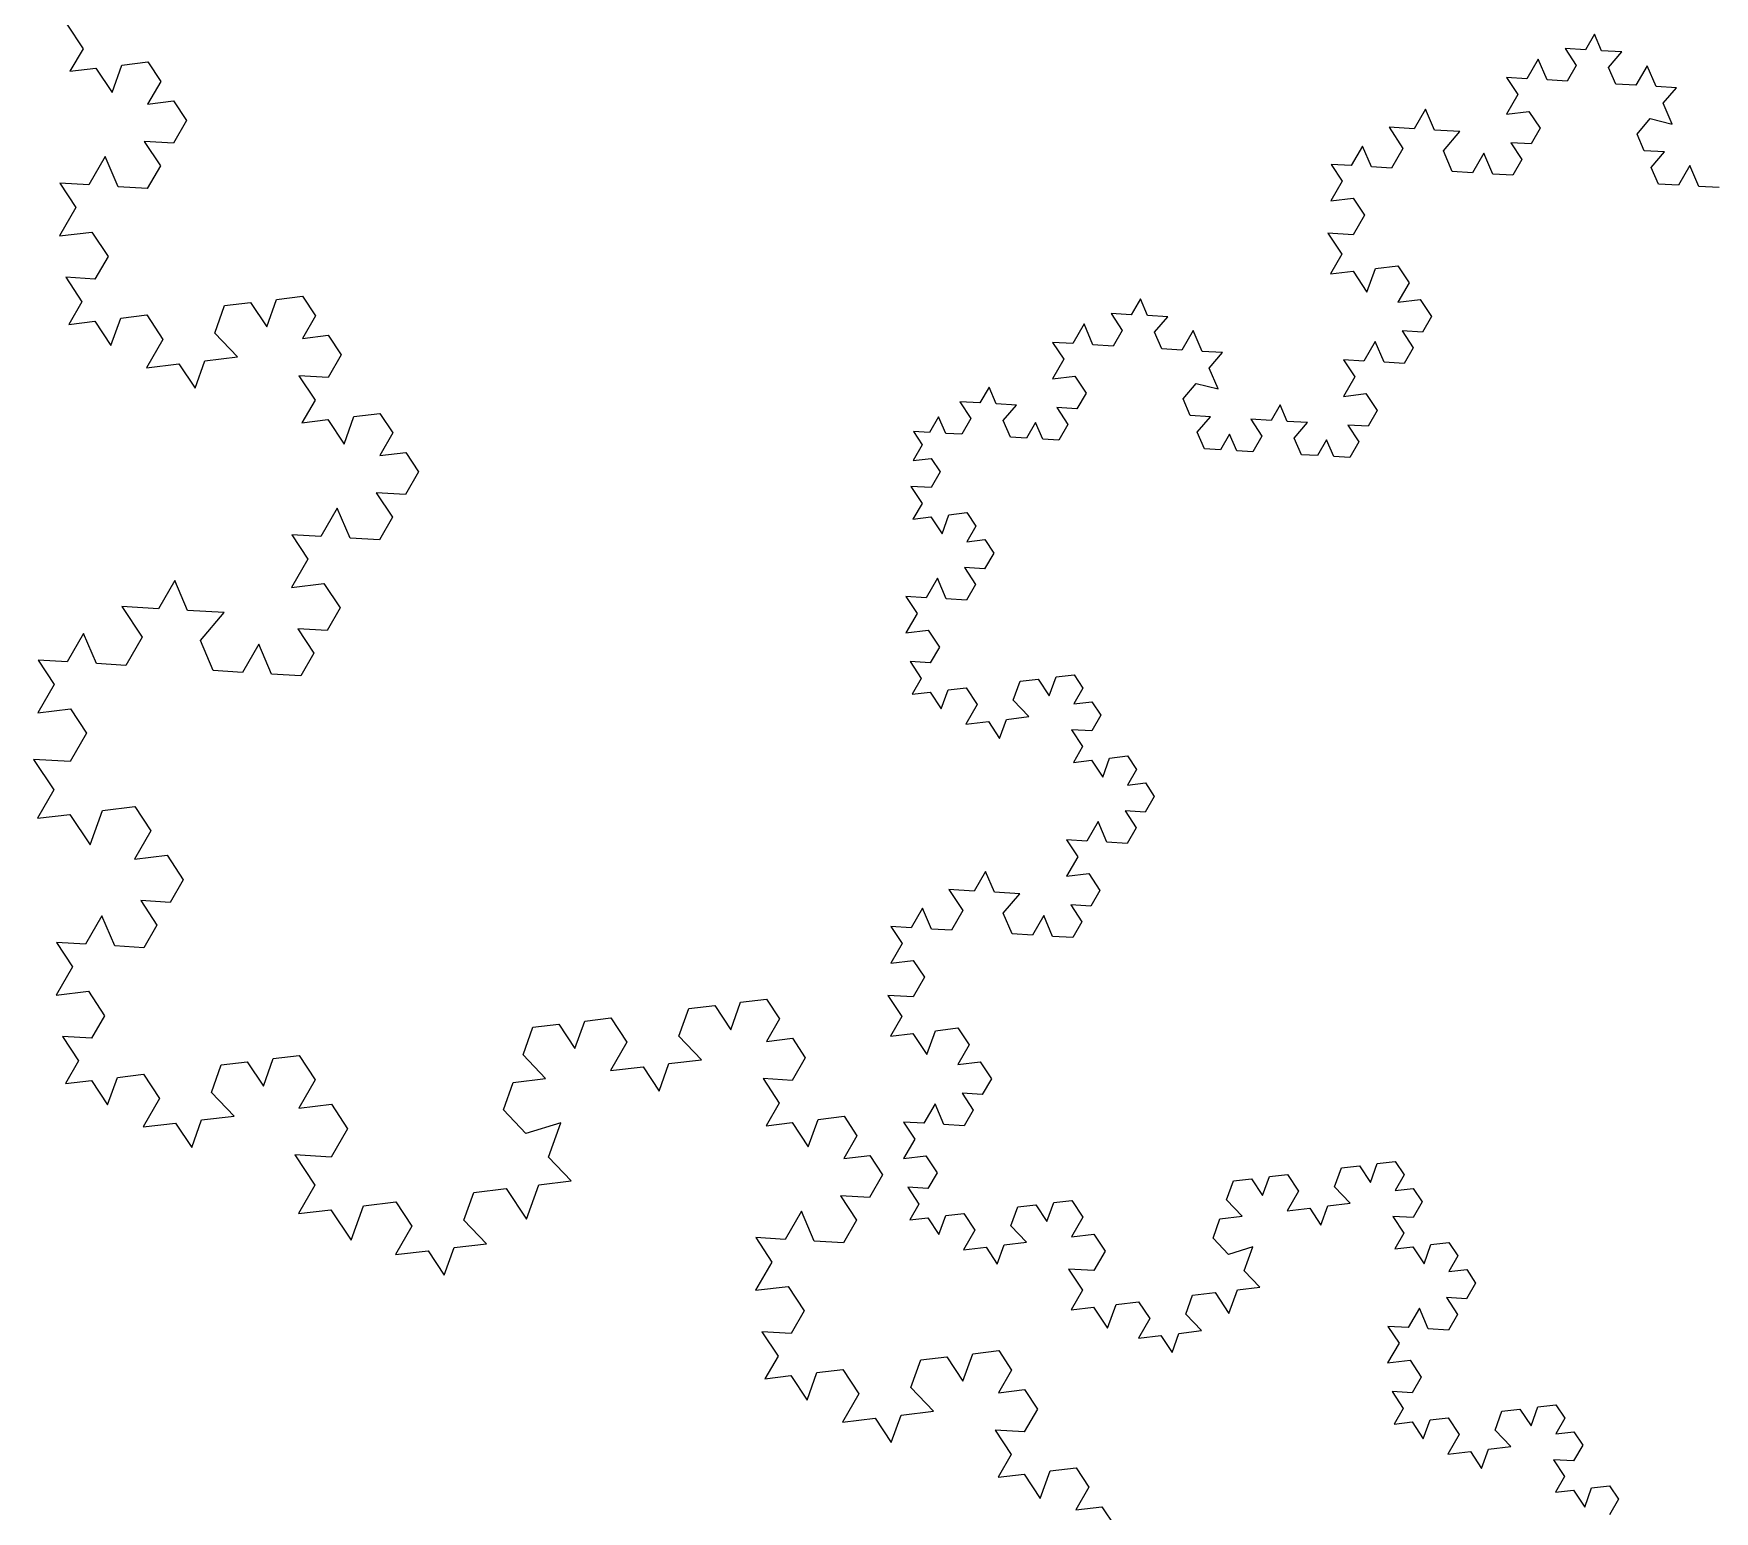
# Model space of a CAD drawing. Header units: inches. Extents: x 15 to 91, y 8 to 301.
# Drawn here: x 44.916 to 49.213, y 248.843 to 252.621 of the extents above; entities that cross this region are included whole.
import ezdxf

# ---------------------------------------------------------------- set-up
doc = ezdxf.new("R2010")
doc.units = ezdxf.units.IN
doc.header["$MEASUREMENT"] = 0
doc.layers.add('2 - Engrave - Shallow (VECTOR)', color=1, linetype='Continuous', true_color=0xff0000)

msp = doc.modelspace()

# ---------------------------------------------------------------- linework, layer by layer
at = {"layer": '2 - Engrave - Shallow (VECTOR)'}
for p, q in [((45.0012, 252.6447), (45.0424, 252.5823)), ((48.9061, 252.6194), (48.883, 252.5793)), ((48.9243, 252.5769), (48.9061, 252.6194)), ((45.0424, 252.5823), (45.009, 252.5244)), ((48.883, 252.5793), (48.8313, 252.5825)), ((48.8313, 252.5825), (48.8598, 252.5393)), ((48.976, 252.5738), (48.9243, 252.5769)), ((48.9425, 252.5343), (48.976, 252.5738)), ((45.009, 252.5244), (45.0753, 252.5324)), ((45.0753, 252.5324), (45.1165, 252.47)), ((45.1165, 252.47), (45.1417, 252.5404)), ((45.1417, 252.5404), (45.2081, 252.5484)), ((45.2081, 252.5484), (45.2411, 252.4985)), ((48.7623, 252.5555), (48.7333, 252.5054)), ((48.785, 252.5023), (48.7623, 252.5555)), ((48.8598, 252.5393), (48.8367, 252.4992)), ((48.9607, 252.4917), (48.9425, 252.5343)), ((49.0413, 252.5387), (49.0123, 252.4886)), ((49.064, 252.4855), (49.0413, 252.5387)), ((45.2411, 252.4985), (45.2076, 252.4406)), ((48.7333, 252.5054), (48.6817, 252.5085)), ((48.6817, 252.5085), (48.7102, 252.4653)), ((48.8367, 252.4992), (48.785, 252.5023)), ((49.0123, 252.4886), (48.9607, 252.4917)), ((49.1157, 252.4824), (49.064, 252.4855)), ((49.0822, 252.4429), (49.1157, 252.4824)), ((45.2076, 252.4406), (45.274, 252.4486)), ((45.274, 252.4486), (45.307, 252.3987)), ((48.7102, 252.4653), (48.6813, 252.4152)), ((49.1049, 252.3897), (49.0822, 252.4429)), ((45.307, 252.3987), (45.2736, 252.3408)), ((48.4746, 252.4276), (48.4456, 252.3774)), ((48.4973, 252.3743), (48.4746, 252.4276)), ((48.6813, 252.4152), (48.7387, 252.4221)), ((48.7387, 252.4221), (48.7672, 252.3789)), ((49.0152, 252.364), (49.0487, 252.4035)), ((49.0487, 252.4035), (49.1049, 252.3897)), ((48.4456, 252.3774), (48.3811, 252.3813)), ((48.3811, 252.3813), (48.4167, 252.3273)), ((48.5619, 252.3705), (48.4973, 252.3743)), ((48.52, 252.3211), (48.5619, 252.3705)), ((48.7672, 252.3789), (48.7441, 252.3388)), ((49.0334, 252.3214), (49.0152, 252.364)), ((45.0992, 252.3063), (45.0574, 252.2339)), ((45.1321, 252.2294), (45.0992, 252.3063)), ((45.2736, 252.3408), (45.1989, 252.3453)), ((45.1989, 252.3453), (45.2401, 252.2829)), ((48.3134, 252.3335), (48.2844, 252.2834)), ((48.3361, 252.2803), (48.3134, 252.3335)), ((48.4167, 252.3273), (48.3878, 252.2772)), ((48.5428, 252.2679), (48.52, 252.3211)), ((48.6234, 252.3149), (48.5944, 252.2648)), ((48.6461, 252.2617), (48.6234, 252.3149)), ((48.7441, 252.3388), (48.6924, 252.3419)), ((48.6924, 252.3419), (48.7209, 252.2987)), ((49.0851, 252.3183), (49.0334, 252.3214)), ((49.0516, 252.2788), (49.0851, 252.3183)), ((45.2401, 252.2829), (45.2067, 252.2249)), ((48.2844, 252.2834), (48.2328, 252.2865)), ((48.2328, 252.2865), (48.2613, 252.2433)), ((48.3878, 252.2772), (48.3361, 252.2803)), ((48.5944, 252.2648), (48.5428, 252.2679)), ((48.7209, 252.2987), (48.6978, 252.2586)), ((49.0698, 252.2363), (49.0516, 252.2788)), ((49.1504, 252.2833), (49.1215, 252.2332)), ((49.1731, 252.2301), (49.1504, 252.2833)), ((45.0574, 252.2339), (44.9828, 252.2384)), ((44.9828, 252.2384), (45.024, 252.176)), ((45.2067, 252.2249), (45.1321, 252.2294)), ((48.2613, 252.2433), (48.2324, 252.1932)), ((48.6978, 252.2586), (48.6461, 252.2617)), ((49.1215, 252.2332), (49.0698, 252.2363)), ((49.2248, 252.227), (49.1731, 252.2301)), ((48.2324, 252.1932), (48.2898, 252.2001)), ((48.2898, 252.2001), (48.3183, 252.1569)), ((45.024, 252.176), (44.9822, 252.1036)), ((48.3183, 252.1569), (48.2894, 252.1068)), ((44.9822, 252.1036), (45.0652, 252.1136)), ((45.0652, 252.1136), (45.1064, 252.0512)), ((48.2894, 252.1068), (48.2248, 252.1107)), ((48.2248, 252.1107), (48.2605, 252.0567)), ((45.1064, 252.0512), (45.0729, 251.9933)), ((48.2605, 252.0567), (48.2315, 252.0066)), ((48.2315, 252.0066), (48.289, 252.0135)), ((48.289, 252.0135), (48.3246, 251.9595)), ((48.3246, 251.9595), (48.3464, 252.0204)), ((48.3464, 252.0204), (48.4039, 252.0273)), ((48.4039, 252.0273), (48.4324, 251.9841)), ((45.0729, 251.9933), (44.9983, 251.9978)), ((44.9983, 251.9978), (45.0395, 251.9354)), ((48.4324, 251.9841), (48.4035, 251.934)), ((45.0395, 251.9354), (45.0061, 251.8775)), ((45.3792, 251.8551), (45.4044, 251.9255)), ((45.4044, 251.9255), (45.4708, 251.9335)), ((45.4708, 251.9335), (45.512, 251.8711)), ((45.512, 251.8711), (45.5372, 251.9415)), ((45.5372, 251.9415), (45.6036, 251.9495)), ((45.6036, 251.9495), (45.6366, 251.8995)), ((47.7454, 251.9424), (47.7223, 251.9023)), ((47.7636, 251.8998), (47.7454, 251.9424)), ((48.4035, 251.934), (48.4609, 251.9409)), ((48.4609, 251.9409), (48.4895, 251.8978)), ((45.0061, 251.8775), (45.0725, 251.8855)), ((45.0725, 251.8855), (45.1137, 251.8231)), ((45.1137, 251.8231), (45.1389, 251.8935)), ((45.1389, 251.8935), (45.2052, 251.9015)), ((45.2052, 251.9015), (45.2464, 251.8391)), ((45.6366, 251.8995), (45.6031, 251.8416)), ((47.6016, 251.8785), (47.5727, 251.8283)), ((47.6243, 251.8252), (47.6016, 251.8785)), ((47.7223, 251.9023), (47.6706, 251.9054)), ((47.6706, 251.9054), (47.6991, 251.8622)), ((47.8153, 251.8967), (47.7636, 251.8998)), ((47.7818, 251.8573), (47.8153, 251.8967)), ((48.4895, 251.8978), (48.4663, 251.8577)), ((45.2464, 251.8391), (45.2046, 251.7667)), ((45.437, 251.7947), (45.3792, 251.8551)), ((45.6031, 251.8416), (45.6695, 251.8496)), ((45.6695, 251.8496), (45.7025, 251.7997)), ((47.6991, 251.8622), (47.676, 251.8221)), ((47.8, 251.8147), (47.7818, 251.8573)), ((47.8806, 251.8617), (47.8517, 251.8116)), ((47.9033, 251.8085), (47.8806, 251.8617)), ((48.3456, 251.8338), (48.3167, 251.7837)), ((48.3683, 251.7806), (48.3456, 251.8338)), ((48.4663, 251.8577), (48.4146, 251.8608)), ((48.4146, 251.8608), (48.4432, 251.8176)), ((45.354, 251.7847), (45.437, 251.7947)), ((45.7025, 251.7997), (45.669, 251.7418)), ((47.5727, 251.8283), (47.521, 251.8314)), ((47.521, 251.8314), (47.5495, 251.7882)), ((47.676, 251.8221), (47.6243, 251.8252)), ((47.8517, 251.8116), (47.8, 251.8147)), ((47.955, 251.8054), (47.9033, 251.8085)), ((47.9215, 251.7659), (47.955, 251.8054)), ((48.4432, 251.8176), (48.42, 251.7775)), ((45.2046, 251.7667), (45.2876, 251.7767)), ((45.2876, 251.7767), (45.3288, 251.7143)), ((45.3288, 251.7143), (45.354, 251.7847)), ((47.5495, 251.7882), (47.5206, 251.7381)), ((47.9442, 251.7127), (47.9215, 251.7659)), ((48.3167, 251.7837), (48.265, 251.7868)), ((48.265, 251.7868), (48.2935, 251.7436)), ((48.42, 251.7775), (48.3683, 251.7806)), ((45.669, 251.7418), (45.5944, 251.7463)), ((45.5944, 251.7463), (45.6356, 251.6839)), ((47.3585, 251.7167), (47.3354, 251.6766)), ((47.3767, 251.6742), (47.3585, 251.7167)), ((47.5206, 251.7381), (47.578, 251.745)), ((47.578, 251.745), (47.6065, 251.7019)), ((47.8546, 251.687), (47.888, 251.7264)), ((47.888, 251.7264), (47.9442, 251.7127)), ((48.2935, 251.7436), (48.2646, 251.6935)), ((45.6356, 251.6839), (45.6022, 251.626)), ((47.3354, 251.6766), (47.2837, 251.6797)), ((47.2837, 251.6797), (47.3122, 251.6365)), ((47.4284, 251.6711), (47.3767, 251.6742)), ((47.3949, 251.6316), (47.4284, 251.6711)), ((47.5834, 251.6618), (47.5317, 251.6649)), ((47.5317, 251.6649), (47.5602, 251.6217)), ((47.6065, 251.7019), (47.5834, 251.6618)), ((47.8727, 251.6444), (47.8546, 251.687)), ((48.1026, 251.6721), (48.0794, 251.632)), ((48.1207, 251.6295), (48.1026, 251.6721)), ((48.2646, 251.6935), (48.322, 251.7004)), ((48.322, 251.7004), (48.3506, 251.6572)), ((45.6022, 251.626), (45.6686, 251.634)), ((45.6686, 251.634), (45.7097, 251.5716)), ((45.7097, 251.5716), (45.7349, 251.642)), ((45.7349, 251.642), (45.8013, 251.65)), ((45.8013, 251.65), (45.8343, 251.6001)), ((47.2296, 251.6415), (47.2064, 251.6014)), ((47.2478, 251.5989), (47.2296, 251.6415)), ((47.3122, 251.6365), (47.2891, 251.5965)), ((47.4131, 251.589), (47.3949, 251.6316)), ((47.4776, 251.6266), (47.4544, 251.5865)), ((47.4958, 251.5841), (47.4776, 251.6266)), ((47.5602, 251.6217), (47.5371, 251.5816)), ((47.9244, 251.6413), (47.8727, 251.6444)), ((47.8909, 251.6018), (47.9244, 251.6413)), ((48.0794, 251.632), (48.0277, 251.6351)), ((48.0277, 251.6351), (48.0563, 251.5919)), ((48.1724, 251.6264), (48.1207, 251.6295)), ((48.1389, 251.5869), (48.1724, 251.6264)), ((48.3274, 251.6171), (48.2757, 251.6202)), ((48.2757, 251.6202), (48.3043, 251.577)), ((48.3506, 251.6572), (48.3274, 251.6171)), ((45.8343, 251.6001), (45.8009, 251.5421)), ((47.2064, 251.6014), (47.1651, 251.6039)), ((47.1651, 251.6039), (47.1879, 251.5693)), ((47.2891, 251.5965), (47.2478, 251.5989)), ((47.4544, 251.5865), (47.4131, 251.589)), ((47.5371, 251.5816), (47.4958, 251.5841)), ((47.9091, 251.5592), (47.8909, 251.6018)), ((47.9736, 251.5969), (47.9504, 251.5568)), ((47.9918, 251.5543), (47.9736, 251.5969)), ((48.0563, 251.5919), (48.0331, 251.5518)), ((48.1571, 251.5444), (48.1389, 251.5869)), ((48.2216, 251.582), (48.1984, 251.5419)), ((48.2398, 251.5394), (48.2216, 251.582)), ((48.3043, 251.577), (48.2811, 251.5369)), ((45.8009, 251.5421), (45.8673, 251.5501)), ((45.8673, 251.5501), (45.9002, 251.5002)), ((47.1879, 251.5693), (47.1648, 251.5292)), ((47.1648, 251.5292), (47.2107, 251.5348)), ((47.2107, 251.5348), (47.2335, 251.5002)), ((47.9504, 251.5568), (47.9091, 251.5592)), ((48.0331, 251.5518), (47.9918, 251.5543)), ((48.1984, 251.5419), (48.1571, 251.5444)), ((48.2811, 251.5369), (48.2398, 251.5394)), ((45.9002, 251.5002), (45.8668, 251.4423)), ((47.2335, 251.5002), (47.2104, 251.4601)), ((45.8668, 251.4423), (45.7921, 251.4468)), ((45.7921, 251.4468), (45.8333, 251.3844)), ((47.2104, 251.4601), (47.1587, 251.4632)), ((47.1587, 251.4632), (47.1872, 251.42)), ((45.6924, 251.4078), (45.6506, 251.3354)), ((45.7253, 251.331), (45.6924, 251.4078)), ((47.1872, 251.42), (47.1641, 251.3799)), ((45.8333, 251.3844), (45.7999, 251.3265)), ((47.1641, 251.3799), (47.2101, 251.3855)), ((47.2101, 251.3855), (47.2386, 251.3423)), ((47.2386, 251.3423), (47.256, 251.391)), ((47.256, 251.391), (47.302, 251.3966)), ((47.3248, 251.362), (47.3017, 251.3219)), ((47.302, 251.3966), (47.3248, 251.362)), ((45.6506, 251.3354), (45.576, 251.3399)), ((45.576, 251.3399), (45.6172, 251.2775)), ((45.7999, 251.3265), (45.7253, 251.331)), ((47.3017, 251.3219), (47.3476, 251.3275)), ((47.3476, 251.3275), (47.3704, 251.2929)), ((45.6172, 251.2775), (45.5754, 251.2051)), ((47.3704, 251.2929), (47.3473, 251.2528)), ((47.3473, 251.2528), (47.2956, 251.2559)), ((47.2956, 251.2559), (47.3241, 251.2127)), ((45.2769, 251.2231), (45.2351, 251.1507)), ((45.3097, 251.1462), (45.2769, 251.2231)), ((45.5754, 251.2051), (45.6584, 251.2151)), ((45.6584, 251.2151), (45.6996, 251.1528)), ((47.2266, 251.2289), (47.1977, 251.1788)), ((47.2493, 251.1757), (47.2266, 251.2289)), ((47.3241, 251.2127), (47.301, 251.1726)), ((45.2351, 251.1507), (45.1418, 251.1563)), ((45.1418, 251.1563), (45.1933, 251.0783)), ((45.403, 251.1406), (45.3097, 251.1462)), ((45.6996, 251.1528), (45.6662, 251.0948)), ((47.1977, 251.1788), (47.146, 251.1819)), ((47.146, 251.1819), (47.1745, 251.1387)), ((47.301, 251.1726), (47.2493, 251.1757)), ((45.3426, 251.0693), (45.403, 251.1406)), ((47.1745, 251.1387), (47.1456, 251.0886)), ((45.044, 251.0872), (45.0022, 251.0148)), ((45.0769, 251.0104), (45.044, 251.0872)), ((45.1933, 251.0783), (45.1515, 251.0059)), ((45.3754, 250.9925), (45.3426, 251.0693)), ((45.4918, 251.0604), (45.45, 250.988)), ((45.5246, 250.9835), (45.4918, 251.0604)), ((45.6662, 251.0948), (45.5915, 251.0993)), ((45.5915, 251.0993), (45.6327, 251.0369)), ((47.1456, 251.0886), (47.203, 251.0955)), ((47.203, 251.0955), (47.2315, 251.0523)), ((45.0022, 251.0148), (44.9276, 251.0193)), ((44.9276, 251.0193), (44.9688, 250.9569)), ((45.6327, 251.0369), (45.5993, 250.979)), ((47.2315, 251.0523), (47.2084, 251.0122)), ((45.1515, 251.0059), (45.0769, 251.0104)), ((45.45, 250.988), (45.3754, 250.9925)), ((45.5993, 250.979), (45.5246, 250.9835)), ((47.2084, 251.0122), (47.1567, 251.0153)), ((47.1567, 251.0153), (47.1852, 250.9721)), ((47.5124, 250.9276), (47.5298, 250.9764)), ((47.5298, 250.9764), (47.5758, 250.9819)), ((47.5758, 250.9819), (47.5986, 250.9473)), ((44.9688, 250.9569), (44.927, 250.8845)), ((47.1852, 250.9721), (47.1621, 250.9321)), ((47.1621, 250.9321), (47.2081, 250.9376)), ((47.2081, 250.9376), (47.2366, 250.8944)), ((47.2366, 250.8944), (47.254, 250.9431)), ((47.254, 250.9431), (47.3, 250.9487)), ((47.3, 250.9487), (47.3285, 250.9055)), ((47.4204, 250.9165), (47.4379, 250.9653)), ((47.4379, 250.9653), (47.4838, 250.9708)), ((47.4838, 250.9708), (47.5124, 250.9276)), ((47.5986, 250.9473), (47.5754, 250.9072)), ((44.927, 250.8845), (45.01, 250.8945)), ((45.01, 250.8945), (45.0512, 250.8321)), ((47.3285, 250.9055), (47.2996, 250.8554)), ((47.4605, 250.8747), (47.4204, 250.9165)), ((47.5754, 250.9072), (47.6214, 250.9128)), ((47.6214, 250.9128), (47.6442, 250.8782)), ((47.2996, 250.8554), (47.357, 250.8623)), ((47.357, 250.8623), (47.3856, 250.8191)), ((47.3856, 250.8191), (47.403, 250.8678)), ((47.403, 250.8678), (47.4605, 250.8747)), ((47.6442, 250.8782), (47.6211, 250.8381)), ((45.0512, 250.8321), (45.0094, 250.7598)), ((47.6211, 250.8381), (47.5694, 250.8412)), ((47.5694, 250.8412), (47.5979, 250.798)), ((45.0094, 250.7598), (44.9161, 250.7654)), ((44.9161, 250.7654), (44.9676, 250.6874)), ((47.5979, 250.798), (47.5748, 250.7579)), ((47.5748, 250.7579), (47.6207, 250.7635)), ((47.6207, 250.7635), (47.6493, 250.7203)), ((47.6493, 250.7203), (47.6667, 250.769)), ((47.6667, 250.769), (47.7127, 250.7746)), ((47.7127, 250.7746), (47.7355, 250.74)), ((47.7355, 250.74), (47.7123, 250.6999)), ((44.9676, 250.6874), (44.9258, 250.615)), ((47.7123, 250.6999), (47.7583, 250.7054)), ((47.7583, 250.7054), (47.7811, 250.6709)), ((45.0603, 250.547), (45.0918, 250.635)), ((45.0918, 250.635), (45.1748, 250.645)), ((45.1748, 250.645), (45.216, 250.5826)), ((47.758, 250.6308), (47.7063, 250.6339)), ((47.7063, 250.6339), (47.7348, 250.5907)), ((47.7811, 250.6709), (47.758, 250.6308)), ((44.9258, 250.615), (45.0088, 250.625)), ((45.0088, 250.625), (45.0603, 250.547)), ((47.6373, 250.6069), (47.6083, 250.5568)), ((47.66, 250.5537), (47.6373, 250.6069)), ((47.7348, 250.5907), (47.7117, 250.5506)), ((45.216, 250.5826), (45.1742, 250.5102)), ((47.6083, 250.5568), (47.5567, 250.5599)), ((47.5567, 250.5599), (47.5852, 250.5167)), ((47.7117, 250.5506), (47.66, 250.5537)), ((45.1742, 250.5102), (45.2572, 250.5202)), ((45.2572, 250.5202), (45.2984, 250.4578)), ((47.5852, 250.5167), (47.5563, 250.4666)), ((45.2984, 250.4578), (45.2649, 250.3999)), ((47.3496, 250.479), (47.3206, 250.4289)), ((47.3723, 250.4258), (47.3496, 250.479)), ((47.5563, 250.4666), (47.6137, 250.4735)), ((47.6137, 250.4735), (47.6422, 250.4303)), ((47.3206, 250.4289), (47.2561, 250.4328)), ((47.2561, 250.4328), (47.2917, 250.3788)), ((47.4369, 250.4219), (47.3723, 250.4258)), ((47.395, 250.3726), (47.4369, 250.4219)), ((47.6422, 250.4303), (47.6191, 250.3902)), ((45.2649, 250.3999), (45.1903, 250.4044)), ((45.1903, 250.4044), (45.2315, 250.342)), ((47.1884, 250.385), (47.1594, 250.3349)), ((47.2111, 250.3318), (47.1884, 250.385)), ((47.2917, 250.3788), (47.2628, 250.3286)), ((47.4178, 250.3193), (47.395, 250.3726)), ((47.6191, 250.3902), (47.5674, 250.3933)), ((47.5674, 250.3933), (47.5959, 250.3501)), ((45.0906, 250.3654), (45.0488, 250.293)), ((45.1234, 250.2885), (45.0906, 250.3654)), ((45.2315, 250.342), (45.198, 250.2841)), ((47.1594, 250.3349), (47.1078, 250.338)), ((47.1078, 250.338), (47.1363, 250.2948)), ((47.2628, 250.3286), (47.2111, 250.3318)), ((47.4984, 250.3664), (47.4694, 250.3162)), ((47.5211, 250.3131), (47.4984, 250.3664)), ((47.5959, 250.3501), (47.5728, 250.31)), ((45.0488, 250.293), (44.9742, 250.2975)), ((44.9742, 250.2975), (45.0153, 250.2351)), ((45.198, 250.2841), (45.1234, 250.2885)), ((47.1363, 250.2948), (47.1074, 250.2446)), ((47.4694, 250.3162), (47.4178, 250.3193)), ((47.5728, 250.31), (47.5211, 250.3131)), ((47.1074, 250.2446), (47.1648, 250.2516)), ((47.1648, 250.2516), (47.1933, 250.2084)), ((45.0153, 250.2351), (44.9736, 250.1627)), ((47.1933, 250.2084), (47.1644, 250.1583)), ((44.9736, 250.1627), (45.0565, 250.1727)), ((45.0565, 250.1727), (45.0977, 250.1103)), ((47.1644, 250.1583), (47.0998, 250.1621)), ((47.0998, 250.1621), (47.1355, 250.1081)), ((46.5656, 250.0582), (46.5908, 250.1285)), ((46.5908, 250.1285), (46.6572, 250.1365)), ((46.6572, 250.1365), (46.6984, 250.0742)), ((46.6984, 250.0742), (46.7236, 250.1445)), ((46.7236, 250.1445), (46.79, 250.1525)), ((46.79, 250.1525), (46.823, 250.1026)), ((45.0977, 250.1103), (45.0643, 250.0524)), ((46.1673, 250.0102), (46.1925, 250.0806)), ((46.1925, 250.0806), (46.2589, 250.0886)), ((46.2589, 250.0886), (46.3001, 250.0262)), ((46.3001, 250.0262), (46.3253, 250.0966)), ((46.3253, 250.0966), (46.3917, 250.1046)), ((46.3917, 250.1046), (46.4329, 250.0422)), ((46.823, 250.1026), (46.7895, 250.0447)), ((47.1355, 250.1081), (47.1065, 250.058)), ((47.1996, 250.0109), (47.2214, 250.0719)), ((47.2214, 250.0719), (47.2789, 250.0788)), ((47.2789, 250.0788), (47.3074, 250.0356)), ((45.0643, 250.0524), (44.9897, 250.0569)), ((44.9897, 250.0569), (45.0309, 249.9945)), ((46.4329, 250.0422), (46.3911, 249.9698)), ((46.6234, 249.9978), (46.5656, 250.0582)), ((46.7895, 250.0447), (46.8559, 250.0527)), ((46.8559, 250.0527), (46.8889, 250.0028)), ((47.1065, 250.058), (47.164, 250.0649)), ((47.164, 250.0649), (47.1996, 250.0109)), ((47.3074, 250.0356), (47.2785, 249.9855)), ((45.0309, 249.9945), (44.9974, 249.9366)), ((45.3958, 249.9846), (45.4622, 249.9926)), ((45.4622, 249.9926), (45.5034, 249.9302)), ((45.5034, 249.9302), (45.5286, 250.0006)), ((45.5286, 250.0006), (45.595, 250.0086)), ((45.595, 250.0086), (45.6362, 249.9462)), ((46.2251, 249.9498), (46.1673, 250.0102)), ((46.5153, 249.9174), (46.5404, 249.9878)), ((46.5404, 249.9878), (46.6234, 249.9978)), ((46.8889, 250.0028), (46.8555, 249.9449)), ((47.2785, 249.9855), (47.3359, 249.9924)), ((47.3359, 249.9924), (47.3645, 249.9492)), ((44.9974, 249.9366), (45.0638, 249.9446)), ((45.0638, 249.9446), (45.105, 249.8822)), ((45.105, 249.8822), (45.1302, 249.9526)), ((45.1302, 249.9526), (45.1966, 249.9606)), ((45.1966, 249.9606), (45.2378, 249.8982)), ((45.3706, 249.9142), (45.3958, 249.9846)), ((45.6362, 249.9462), (45.5944, 249.8738)), ((46.1421, 249.9398), (46.2251, 249.9498)), ((46.3911, 249.9698), (46.4741, 249.9798)), ((46.4741, 249.9798), (46.5153, 249.9174)), ((46.8555, 249.9449), (46.7808, 249.9494)), ((46.7808, 249.9494), (46.822, 249.887)), ((47.3645, 249.9492), (47.3413, 249.9091)), ((45.4284, 249.8538), (45.3706, 249.9142)), ((46.1169, 249.8694), (46.1421, 249.9398)), ((47.3413, 249.9091), (47.2896, 249.9122)), ((47.2896, 249.9122), (47.3182, 249.869)), ((45.2378, 249.8982), (45.196, 249.8258)), ((45.5944, 249.8738), (45.6773, 249.8838)), ((45.6773, 249.8838), (45.7185, 249.8214)), ((46.1747, 249.809), (46.1169, 249.8694)), ((46.822, 249.887), (46.7886, 249.8291)), ((47.2206, 249.8852), (47.1917, 249.8351)), ((47.2433, 249.832), (47.2206, 249.8852)), ((47.3182, 249.869), (47.295, 249.8289)), ((45.196, 249.8258), (45.279, 249.8358)), ((45.279, 249.8358), (45.3202, 249.7734)), ((45.3202, 249.7734), (45.3454, 249.8438)), ((45.3454, 249.8438), (45.4284, 249.8538)), ((45.7185, 249.8214), (45.6767, 249.749)), ((46.264, 249.8366), (46.1747, 249.809)), ((46.2325, 249.7486), (46.264, 249.8366)), ((46.7886, 249.8291), (46.855, 249.8371)), ((46.855, 249.8371), (46.8962, 249.7747)), ((46.8962, 249.7747), (46.9214, 249.8451)), ((46.9214, 249.8451), (46.9878, 249.8531)), ((46.9878, 249.8531), (47.0207, 249.8031)), ((47.1917, 249.8351), (47.14, 249.8382)), ((47.14, 249.8382), (47.1685, 249.795)), ((47.295, 249.8289), (47.2433, 249.832)), ((47.0207, 249.8031), (46.9873, 249.7452)), ((47.1685, 249.795), (47.1396, 249.7449)), ((45.6767, 249.749), (45.5835, 249.7546)), ((45.5835, 249.7546), (45.635, 249.6766)), ((46.2903, 249.6882), (46.2325, 249.7486)), ((46.9873, 249.7452), (47.0537, 249.7532)), ((47.0537, 249.7532), (47.0866, 249.7033)), ((47.1396, 249.7449), (47.197, 249.7518)), ((47.197, 249.7518), (47.2256, 249.7086)), ((48.3337, 249.6836), (48.3512, 249.7323)), ((48.3512, 249.7323), (48.3971, 249.7379)), ((48.3971, 249.7379), (48.42, 249.7033)), ((46.2073, 249.6782), (46.2903, 249.6882)), ((47.0866, 249.7033), (47.0532, 249.6454)), ((47.2256, 249.7086), (47.2024, 249.6685)), ((47.966, 249.6393), (47.9835, 249.688)), ((47.9835, 249.688), (48.0294, 249.6936)), ((48.0294, 249.6936), (48.058, 249.6504)), ((48.058, 249.6504), (48.0754, 249.6991)), ((48.0754, 249.6991), (48.1214, 249.7046)), ((48.1214, 249.7046), (48.1499, 249.6615)), ((48.2418, 249.6725), (48.2593, 249.7213)), ((48.2593, 249.7213), (48.3052, 249.7268)), ((48.3052, 249.7268), (48.3337, 249.6836)), ((48.42, 249.7033), (48.3968, 249.6632)), ((45.635, 249.6766), (45.5932, 249.6042)), ((46.0161, 249.5878), (46.0413, 249.6582)), ((46.0413, 249.6582), (46.1243, 249.6682)), ((46.1243, 249.6682), (46.1758, 249.5902)), ((46.1758, 249.5902), (46.2073, 249.6782)), ((47.0532, 249.6454), (46.9786, 249.6499)), ((46.9786, 249.6499), (47.0198, 249.5875)), ((47.2024, 249.6685), (47.1507, 249.6716)), ((47.1507, 249.6716), (47.1793, 249.6284)), ((48.1499, 249.6615), (48.1209, 249.6113)), ((48.2818, 249.6307), (48.2418, 249.6725)), ((48.3968, 249.6632), (48.4428, 249.6688)), ((48.4428, 249.6688), (48.4656, 249.6342)), ((45.5932, 249.6042), (45.6761, 249.6142)), ((45.6761, 249.6142), (45.7276, 249.5362)), ((45.7276, 249.5362), (45.7591, 249.6242)), ((45.7591, 249.6242), (45.8421, 249.6342)), ((45.8421, 249.6342), (45.8833, 249.5718)), ((46.8788, 249.6109), (46.8371, 249.5385)), ((46.9117, 249.5341), (46.8788, 249.6109)), ((47.1793, 249.6284), (47.1561, 249.5884)), ((47.2306, 249.5507), (47.248, 249.5994)), ((47.248, 249.5994), (47.294, 249.605)), ((47.294, 249.605), (47.3225, 249.5618)), ((47.4145, 249.5728), (47.4319, 249.6216)), ((47.4319, 249.6216), (47.4779, 249.6271)), ((47.4779, 249.6271), (47.5064, 249.5839)), ((47.5064, 249.5839), (47.5238, 249.6327)), ((47.5238, 249.6327), (47.5698, 249.6382)), ((47.5698, 249.6382), (47.5983, 249.595)), ((48.006, 249.5975), (47.966, 249.6393)), ((48.1209, 249.6113), (48.1784, 249.6183)), ((48.1784, 249.6183), (48.2069, 249.5751)), ((48.2069, 249.5751), (48.2244, 249.6238)), ((48.2244, 249.6238), (48.2818, 249.6307)), ((48.4656, 249.6342), (48.4424, 249.5941)), ((45.8833, 249.5718), (45.8415, 249.4994)), ((46.0739, 249.5274), (46.0161, 249.5878)), ((47.0198, 249.5875), (46.9863, 249.5296)), ((47.1561, 249.5884), (47.2021, 249.5939)), ((47.2021, 249.5939), (47.2306, 249.5507)), ((47.3225, 249.5618), (47.2936, 249.5117)), ((47.4545, 249.531), (47.4145, 249.5728)), ((47.5983, 249.595), (47.5694, 249.5449)), ((47.9311, 249.5418), (47.9486, 249.5906)), ((47.9486, 249.5906), (48.006, 249.5975)), ((48.4424, 249.5941), (48.3908, 249.5972)), ((48.3908, 249.5972), (48.4193, 249.554)), ((45.9657, 249.447), (45.9909, 249.5174)), ((45.9909, 249.5174), (46.0739, 249.5274)), ((46.8371, 249.5385), (46.7624, 249.543)), ((46.7624, 249.543), (46.8036, 249.4806)), ((46.9863, 249.5296), (46.9117, 249.5341)), ((47.2936, 249.5117), (47.351, 249.5186)), ((47.351, 249.5186), (47.3796, 249.4754)), ((47.3796, 249.4754), (47.397, 249.5241)), ((47.397, 249.5241), (47.4545, 249.531)), ((47.5694, 249.5449), (47.6268, 249.5518)), ((47.6268, 249.5518), (47.6554, 249.5086)), ((47.9711, 249.5), (47.9311, 249.5418)), ((48.033, 249.5191), (47.9711, 249.5)), ((48.0112, 249.4582), (48.033, 249.5191)), ((48.4193, 249.554), (48.3961, 249.5139)), ((48.3961, 249.5139), (48.4421, 249.5195)), ((48.4421, 249.5195), (48.4706, 249.4763)), ((48.4706, 249.4763), (48.4881, 249.525)), ((48.4881, 249.525), (48.534, 249.5305)), ((48.534, 249.5305), (48.5569, 249.496)), ((45.8415, 249.4994), (45.9245, 249.5094)), ((45.9245, 249.5094), (45.9657, 249.447)), ((46.8036, 249.4806), (46.7618, 249.4082)), ((47.6554, 249.5086), (47.6264, 249.4585)), ((48.5569, 249.496), (48.5337, 249.4559)), ((47.6264, 249.4585), (47.5618, 249.4624)), ((47.5618, 249.4624), (47.5975, 249.4084)), ((48.0512, 249.4164), (48.0112, 249.4582)), ((48.5337, 249.4559), (48.5797, 249.4614)), ((48.6025, 249.4269), (48.5793, 249.3868)), ((48.5797, 249.4614), (48.6025, 249.4269)), ((46.7618, 249.4082), (46.8448, 249.4182)), ((46.8448, 249.4182), (46.886, 249.3558)), ((47.5975, 249.4084), (47.5685, 249.3583)), ((47.8614, 249.3469), (47.8788, 249.3956)), ((47.8788, 249.3956), (47.9363, 249.4026)), ((47.9363, 249.4026), (47.9719, 249.3486)), ((47.9719, 249.3486), (47.9937, 249.4095)), ((47.9937, 249.4095), (48.0512, 249.4164)), ((48.5793, 249.3868), (48.5277, 249.3899)), ((48.5277, 249.3899), (48.5562, 249.3467)), ((46.886, 249.3558), (46.8526, 249.2979)), ((47.5685, 249.3583), (47.626, 249.3652)), ((47.626, 249.3652), (47.6617, 249.3112)), ((47.6617, 249.3112), (47.6835, 249.3721)), ((47.6835, 249.3721), (47.7409, 249.379)), ((47.7409, 249.379), (47.7694, 249.3358)), ((47.9014, 249.3051), (47.8614, 249.3469)), ((48.4586, 249.3629), (48.4297, 249.3128)), ((48.4814, 249.3097), (48.4586, 249.3629)), ((48.5562, 249.3467), (48.533, 249.3066)), ((46.8526, 249.2979), (46.7779, 249.3024)), ((46.7779, 249.3024), (46.8191, 249.24)), ((47.7694, 249.3358), (47.7405, 249.2857)), ((47.8265, 249.2494), (47.8439, 249.2982)), ((47.8439, 249.2982), (47.9014, 249.3051)), ((48.4297, 249.3128), (48.378, 249.3159)), ((48.378, 249.3159), (48.4066, 249.2727)), ((48.533, 249.3066), (48.4814, 249.3097)), ((47.7405, 249.2857), (47.798, 249.2926)), ((47.798, 249.2926), (47.8265, 249.2494)), ((48.4066, 249.2727), (48.3776, 249.2226)), ((46.8191, 249.24), (46.7857, 249.1821)), ((47.1589, 249.1597), (47.1841, 249.2301)), ((47.1841, 249.2301), (47.2504, 249.2381)), ((47.2504, 249.2381), (47.2916, 249.1757)), ((47.2916, 249.1757), (47.3168, 249.2461)), ((47.3168, 249.2461), (47.3832, 249.2541)), ((47.3832, 249.2541), (47.4162, 249.2042)), ((48.3776, 249.2226), (48.4351, 249.2295)), ((48.4351, 249.2295), (48.4636, 249.1863)), ((46.7857, 249.1821), (46.8521, 249.1901)), ((46.8521, 249.1901), (46.8933, 249.1277)), ((46.8933, 249.1277), (46.9185, 249.1981)), ((46.9185, 249.1981), (46.9849, 249.2061)), ((46.9849, 249.2061), (47.0261, 249.1437)), ((47.4162, 249.2042), (47.3828, 249.1463)), ((48.4636, 249.1863), (48.4404, 249.1462)), ((47.0261, 249.1437), (46.9843, 249.0713)), ((47.2166, 249.0993), (47.1589, 249.1597)), ((47.3828, 249.1463), (47.4491, 249.1543)), ((47.4491, 249.1543), (47.4821, 249.1043)), ((48.4404, 249.1462), (48.3888, 249.1493)), ((48.3888, 249.1493), (48.4173, 249.1061)), ((47.1085, 249.0189), (47.1337, 249.0893)), ((47.1337, 249.0893), (47.2166, 249.0993)), ((47.4821, 249.1043), (47.4487, 249.0464)), ((48.4173, 249.1061), (48.3942, 249.066)), ((48.4861, 249.0771), (48.532, 249.0826)), ((48.532, 249.0826), (48.5606, 249.0394)), ((48.6525, 249.0505), (48.6699, 249.0993)), ((48.6699, 249.0993), (48.7159, 249.1048)), ((48.7159, 249.1048), (48.7444, 249.0616)), ((48.7444, 249.0616), (48.7619, 249.1103)), ((48.7619, 249.1103), (48.8078, 249.1159)), ((48.8078, 249.1159), (48.8306, 249.0813)), ((46.9843, 249.0713), (47.0673, 249.0813)), ((47.0673, 249.0813), (47.1085, 249.0189)), ((47.4487, 249.0464), (47.374, 249.0509)), ((47.374, 249.0509), (47.4152, 248.9885)), ((48.3942, 249.066), (48.4401, 249.0716)), ((48.4401, 249.0716), (48.4686, 249.0284)), ((48.4686, 249.0284), (48.4861, 249.0771)), ((48.6925, 249.0087), (48.6525, 249.0505)), ((48.8306, 249.0813), (48.8075, 249.0412)), ((48.8075, 249.0412), (48.8535, 249.0468)), ((48.8535, 249.0468), (48.8763, 249.0122)), ((48.5606, 249.0394), (48.5316, 248.9893)), ((48.6176, 248.9531), (48.635, 249.0018)), ((48.635, 249.0018), (48.6925, 249.0087)), ((48.8763, 249.0122), (48.8531, 248.9721)), ((47.4152, 248.9885), (47.3818, 248.9306)), ((47.5146, 248.9466), (47.581, 248.9546)), ((47.581, 248.9546), (47.6139, 248.9047)), ((48.5316, 248.9893), (48.5891, 248.9962)), ((48.5891, 248.9962), (48.6176, 248.9531)), ((48.8531, 248.9721), (48.8015, 248.9752)), ((48.8015, 248.9752), (48.83, 248.932)), ((47.3818, 248.9306), (47.4482, 248.9386)), ((47.4482, 248.9386), (47.4894, 248.8762)), ((47.4894, 248.8762), (47.5146, 248.9466)), ((48.83, 248.932), (48.8068, 248.8919)), ((47.6139, 248.9047), (47.5805, 248.8468)), ((48.8068, 248.8919), (48.8528, 248.8975)), ((48.8528, 248.8975), (48.8813, 248.8543)), ((48.8813, 248.8543), (48.8988, 248.903)), ((48.8988, 248.903), (48.9447, 248.9085)), ((48.9675, 248.874), (48.9444, 248.8339)), ((48.9447, 248.9085), (48.9675, 248.874)), ((47.5805, 248.8468), (47.6469, 248.8548)), ((47.6469, 248.8548), (47.6798, 248.8049))]:
    msp.add_line(p, q, dxfattribs=at)

doc.saveas('drawing.dxf')
